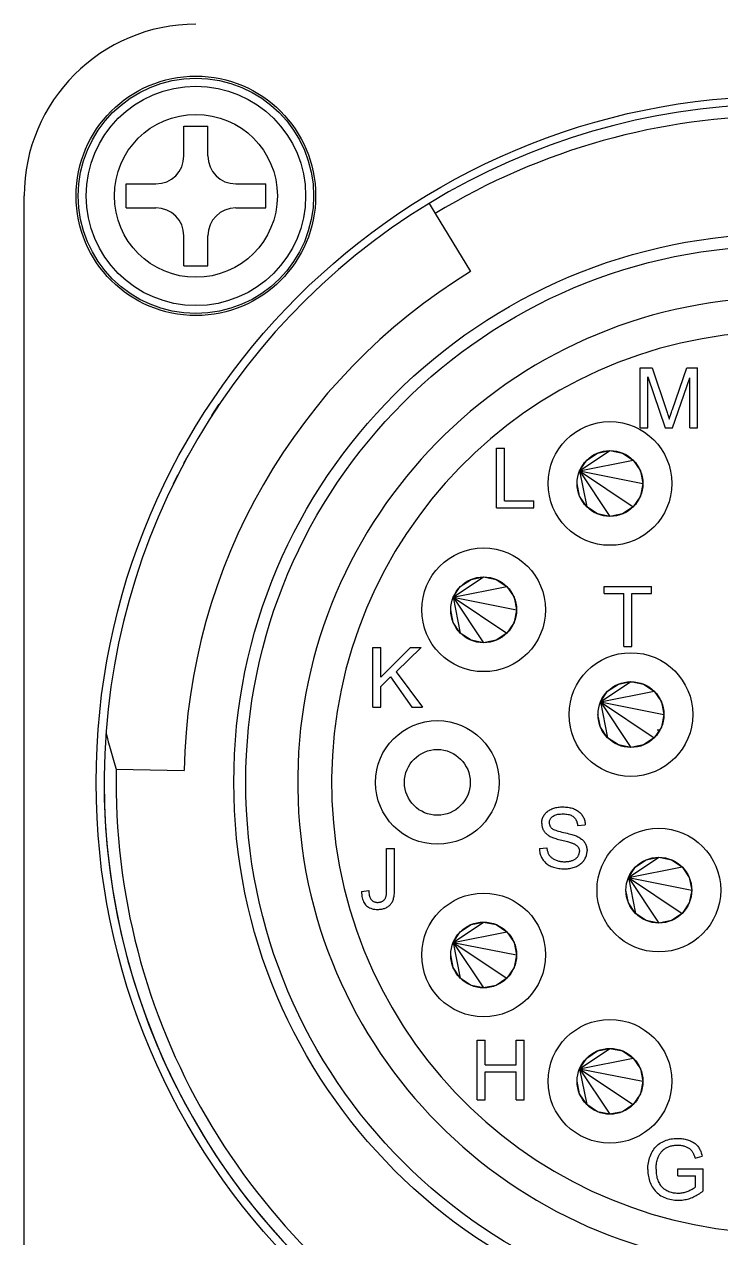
# Model space of a CAD drawing. Extents: x 260 to 819, y -886 to -454.
# Drawn here: x 661.64 to 682.15, y -527.3 to -491.57 of the extents above; entities that cross this region are included whole.
import ezdxf

# ---------------------------------------------------------------- set-up
doc = ezdxf.new("R2010")
doc.units = 0
doc.header["$LTSCALE"] = 150
doc.header["$MEASUREMENT"] = 0
doc.layers.get('0').update_dxf_attribs({"color": 6, "linetype": 'CONTINUOUS'})

msp = doc.modelspace()

# ---------------------------------------------------------------- linework, layer by layer
at = {"color": 7, "linetype": 'Continuous'}
for p, q in [((666.342, -495.447), (666.342, -494.566)), ((666.342, -494.566), (667.047, -494.566)), ((667.047, -495.447), (667.047, -494.566)), ((664.638, -496.974), (664.638, -496.269)), ((664.638, -496.269), (665.519, -496.269)), ((667.869, -496.269), (668.75, -496.269)), ((668.75, -496.974), (668.75, -496.269)), ((661.642, -531.167), (661.642, -496.622)), ((664.638, -496.974), (665.519, -496.974)), ((667.869, -496.974), (668.75, -496.974)), ((673.558, -496.845), (673.742, -497.146)), ((673.742, -497.146), (674.783, -498.851)), ((666.342, -498.678), (666.342, -497.797)), ((667.047, -498.678), (667.047, -497.797)), ((666.342, -498.678), (667.047, -498.678)), ((679.777, -503.454), (679.777, -501.691)), ((679.777, -501.691), (680.128, -501.691)), ((680.128, -501.691), (680.545, -502.939)), ((680.723, -502.918), (681.145, -501.691)), ((681.145, -501.691), (681.459, -501.691)), ((681.459, -503.454), (681.459, -501.691)), ((680.002, -501.953), (680.511, -503.454)), ((680.002, -503.454), (680.002, -501.953)), ((680.722, -503.454), (681.234, -501.979)), ((681.234, -503.454), (681.234, -501.979)), ((667.163, -503.094), (667.383, -502.759)), ((680.545, -502.939), (680.556, -502.973)), ((680.556, -502.973), (680.567, -503.005)), ((680.567, -503.005), (680.577, -503.036)), ((680.577, -503.036), (680.586, -503.065)), ((680.586, -503.065), (680.595, -503.092)), ((680.595, -503.092), (680.603, -503.117)), ((680.603, -503.117), (680.61, -503.14)), ((680.65, -503.134), (680.659, -503.109)), ((680.659, -503.109), (680.668, -503.081)), ((680.668, -503.081), (680.677, -503.052)), ((680.677, -503.052), (680.688, -503.021)), ((680.688, -503.021), (680.699, -502.988)), ((680.699, -502.988), (680.71, -502.954)), ((680.71, -502.954), (680.723, -502.918)), ((679.777, -503.454), (680.002, -503.454)), ((680.511, -503.454), (680.722, -503.454)), ((680.61, -503.14), (680.617, -503.162)), ((680.617, -503.162), (680.623, -503.182)), ((680.623, -503.182), (680.629, -503.2)), ((680.629, -503.2), (680.635, -503.18)), ((680.635, -503.18), (680.642, -503.158)), ((680.642, -503.158), (680.65, -503.134)), ((681.234, -503.454), (681.459, -503.454)), ((675.547, -505.81), (675.547, -504.047)), ((675.547, -504.047), (675.78, -504.047)), ((675.78, -505.602), (675.78, -504.047)), ((666.343, -504.492), (666.466, -504.264)), ((666.032, -505.1), (666.164, -504.836)), ((675.78, -505.602), (676.648, -505.602)), ((676.648, -505.81), (676.648, -505.602)), ((675.547, -505.81), (676.648, -505.81)), ((678.713, -508.334), (678.713, -508.126)), ((678.713, -508.126), (680.11, -508.126)), ((678.713, -508.334), (679.293, -508.334)), ((679.293, -509.888), (679.293, -508.334)), ((679.527, -508.334), (680.11, -508.334)), ((679.527, -509.888), (679.527, -508.334)), ((680.11, -508.334), (680.11, -508.126)), ((679.293, -509.888), (679.527, -509.888)), ((671.906, -511.682), (671.906, -509.92)), ((671.906, -509.92), (672.139, -509.92)), ((672.139, -510.794), (672.139, -509.92)), ((672.139, -510.794), (673.014, -509.92)), ((672.591, -510.634), (673.331, -509.92)), ((673.014, -509.92), (673.331, -509.92)), ((672.139, -511.071), (672.428, -510.79)), ((672.428, -510.79), (673.055, -511.682)), ((672.591, -510.634), (673.363, -511.682)), ((672.139, -511.682), (672.139, -511.071)), ((671.906, -511.682), (672.139, -511.682)), ((673.055, -511.682), (673.363, -511.682)), ((680.277, -512.343), (680.362, -512.343)), ((664.348, -513.508), (666.345, -513.547)), ((676.911, -514.923), (676.922, -514.899)), ((676.922, -514.899), (676.935, -514.876)), ((676.935, -514.876), (676.95, -514.852)), ((676.95, -514.852), (676.965, -514.83)), ((676.965, -514.83), (676.983, -514.808)), ((676.983, -514.808), (677.001, -514.788)), ((677.001, -514.788), (677.021, -514.768)), ((677.021, -514.768), (677.043, -514.75)), ((677.043, -514.75), (677.066, -514.733)), ((677.066, -514.733), (677.09, -514.717)), ((677.09, -514.717), (677.115, -514.702)), ((677.115, -514.702), (677.142, -514.689)), ((677.142, -514.689), (677.171, -514.676)), ((677.161, -514.931), (677.177, -514.915)), ((677.171, -514.676), (677.2, -514.665)), ((677.177, -514.915), (677.195, -514.899)), ((677.195, -514.899), (677.216, -514.884)), ((677.2, -514.665), (677.23, -514.654)), ((677.216, -514.884), (677.239, -514.871)), ((677.23, -514.654), (677.261, -514.645)), ((677.239, -514.871), (677.264, -514.86)), ((677.261, -514.645), (677.292, -514.638)), ((677.264, -514.86), (677.291, -514.85)), ((677.291, -514.85), (677.321, -514.841)), ((677.292, -514.638), (677.324, -514.631)), ((677.321, -514.841), (677.353, -514.834)), ((677.324, -514.631), (677.357, -514.626)), ((677.353, -514.834), (677.387, -514.829)), ((677.357, -514.626), (677.39, -514.621)), ((677.387, -514.829), (677.424, -514.825)), ((677.39, -514.621), (677.424, -514.618)), ((677.424, -514.618), (677.459, -514.617)), ((677.424, -514.825), (677.463, -514.822)), ((677.459, -514.617), (677.494, -514.616)), ((677.463, -514.822), (677.504, -514.822)), ((677.494, -514.616), (677.533, -514.617)), ((677.504, -514.822), (677.543, -514.822)), ((677.533, -514.617), (677.571, -514.619)), ((677.543, -514.822), (677.581, -514.825)), ((677.571, -514.619), (677.608, -514.622)), ((677.581, -514.825), (677.617, -514.829)), ((677.608, -514.622), (677.644, -514.626)), ((677.617, -514.829), (677.65, -514.835)), ((677.644, -514.626), (677.679, -514.632)), ((677.65, -514.835), (677.682, -514.843)), ((677.679, -514.632), (677.713, -514.639)), ((677.682, -514.843), (677.712, -514.852)), ((677.712, -514.852), (677.74, -514.863)), ((677.713, -514.639), (677.746, -514.647)), ((677.74, -514.863), (677.765, -514.876)), ((677.746, -514.647), (677.778, -514.656)), ((677.765, -514.876), (677.789, -514.891)), ((677.778, -514.656), (677.809, -514.667)), ((677.789, -514.891), (677.811, -514.907)), ((677.809, -514.667), (677.84, -514.679)), ((677.811, -514.907), (677.831, -514.925)), ((677.84, -514.679), (677.869, -514.692)), ((677.869, -514.692), (677.897, -514.707)), ((677.897, -514.707), (677.923, -514.722)), ((677.923, -514.722), (677.949, -514.739)), ((677.949, -514.739), (677.972, -514.757)), ((677.972, -514.757), (677.995, -514.776)), ((677.995, -514.776), (678.016, -514.797)), ((678.016, -514.797), (678.035, -514.818)), ((678.035, -514.818), (678.053, -514.841)), ((678.053, -514.841), (678.07, -514.865)), ((678.07, -514.865), (678.085, -514.89)), ((678.085, -514.89), (678.099, -514.915)), ((676.874, -515.102), (676.875, -515.075)), ((676.874, -515.102), (676.874, -515.126)), ((676.874, -515.126), (676.876, -515.149)), ((676.875, -515.075), (676.877, -515.049)), ((676.876, -515.149), (676.879, -515.172)), ((676.877, -515.049), (676.881, -515.023)), ((676.879, -515.172), (676.884, -515.195)), ((676.881, -515.023), (676.886, -514.998)), ((676.884, -515.195), (676.889, -515.217)), ((676.886, -514.998), (676.893, -514.973)), ((676.889, -515.217), (676.896, -515.239)), ((676.893, -514.973), (676.901, -514.948)), ((676.896, -515.239), (676.904, -515.26)), ((676.901, -514.948), (676.911, -514.923)), ((676.904, -515.26), (676.913, -515.281)), ((677.099, -515.086), (677.1, -515.065)), ((677.099, -515.086), (677.099, -515.105)), ((677.099, -515.105), (677.101, -515.123)), ((677.1, -515.065), (677.103, -515.044)), ((677.101, -515.123), (677.105, -515.14)), ((677.103, -515.044), (677.107, -515.023)), ((677.105, -515.14), (677.11, -515.157)), ((677.107, -515.023), (677.114, -515.004)), ((677.11, -515.157), (677.116, -515.173)), ((677.114, -515.004), (677.123, -514.985)), ((677.116, -515.173), (677.123, -515.188)), ((677.123, -514.985), (677.133, -514.966)), ((677.123, -515.188), (677.132, -515.203)), ((677.132, -515.203), (677.143, -515.217)), ((677.133, -514.966), (677.146, -514.949)), ((677.143, -515.217), (677.154, -515.23)), ((677.146, -514.949), (677.161, -514.931)), ((677.154, -515.23), (677.167, -515.242)), ((677.167, -515.242), (677.183, -515.255)), ((677.183, -515.255), (677.203, -515.267)), ((677.203, -515.267), (677.227, -515.279)), ((677.831, -514.925), (677.849, -514.944)), ((677.849, -514.944), (677.866, -514.966)), ((677.866, -514.966), (677.88, -514.988)), ((677.88, -514.988), (677.893, -515.013)), ((677.893, -515.013), (677.905, -515.039)), ((677.905, -515.039), (677.914, -515.067)), ((677.914, -515.067), (677.922, -515.096)), ((677.922, -515.096), (677.929, -515.127)), ((677.929, -515.127), (677.933, -515.159)), ((677.933, -515.159), (678.157, -515.143)), ((678.099, -514.915), (678.112, -514.941)), ((678.112, -514.941), (678.123, -514.968)), ((678.123, -514.968), (678.132, -514.996)), ((678.132, -514.996), (678.14, -515.024)), ((678.14, -515.024), (678.146, -515.052)), ((678.146, -515.052), (678.151, -515.082)), ((678.151, -515.082), (678.155, -515.112)), ((678.155, -515.112), (678.157, -515.143)), ((676.913, -515.281), (676.924, -515.301)), ((676.924, -515.301), (676.936, -515.321)), ((676.936, -515.321), (676.949, -515.34)), ((676.949, -515.34), (676.963, -515.359)), ((676.963, -515.359), (676.979, -515.377)), ((676.979, -515.377), (676.996, -515.394)), ((676.996, -515.394), (677.014, -515.411)), ((677.014, -515.411), (677.033, -515.427)), ((677.033, -515.427), (677.054, -515.443)), ((677.054, -515.443), (677.076, -515.458)), ((677.076, -515.458), (677.099, -515.472)), ((677.099, -515.472), (677.124, -515.485)), ((677.124, -515.485), (677.145, -515.496)), ((677.145, -515.496), (677.169, -515.506)), ((677.169, -515.506), (677.195, -515.517)), ((677.195, -515.517), (677.225, -515.528)), ((677.225, -515.528), (677.258, -515.539)), ((677.227, -515.279), (677.256, -515.292)), ((677.256, -515.292), (677.289, -515.304)), ((677.258, -515.539), (677.293, -515.55)), ((677.289, -515.304), (677.326, -515.317)), ((677.293, -515.55), (677.332, -515.561)), ((677.326, -515.317), (677.368, -515.33)), ((677.332, -515.561), (677.373, -515.572)), ((677.368, -515.33), (677.414, -515.342)), ((677.373, -515.572), (677.417, -515.584)), ((677.414, -515.342), (677.464, -515.355)), ((677.417, -515.584), (677.464, -515.595)), ((677.464, -515.355), (677.519, -515.368)), ((677.464, -515.595), (677.511, -515.607)), ((677.511, -515.607), (677.554, -515.617)), ((677.519, -515.368), (677.574, -515.381)), ((677.554, -515.617), (677.594, -515.627)), ((677.574, -515.381), (677.625, -515.393)), ((677.594, -515.627), (677.631, -515.637)), ((677.625, -515.393), (677.673, -515.405)), ((677.673, -515.405), (677.718, -515.417)), ((677.718, -515.417), (677.759, -515.428)), ((677.759, -515.428), (677.796, -515.439)), ((677.796, -515.439), (677.829, -515.45)), ((677.829, -515.45), (677.86, -515.461)), ((677.86, -515.461), (677.886, -515.471)), ((677.886, -515.471), (677.909, -515.48)), ((677.909, -515.48), (677.939, -515.495)), ((677.939, -515.495), (677.967, -515.51)), ((677.967, -515.51), (677.994, -515.526)), ((677.994, -515.526), (678.019, -515.543)), ((678.019, -515.543), (678.043, -515.561)), ((678.043, -515.561), (678.065, -515.579)), ((678.065, -515.579), (678.085, -515.598)), ((678.085, -515.598), (678.104, -515.618)), ((678.104, -515.618), (678.121, -515.639)), ((672.309, -517.057), (672.309, -515.842)), ((672.309, -515.842), (672.543, -515.842)), ((672.543, -517.043), (672.543, -515.842)), ((676.807, -515.842), (677.027, -515.823)), ((676.807, -515.842), (676.808, -515.877)), ((676.808, -515.877), (676.812, -515.912)), ((676.812, -515.912), (676.817, -515.945)), ((676.817, -515.945), (676.824, -515.978)), ((676.824, -515.978), (676.833, -516.01)), ((677.027, -515.823), (677.03, -515.849)), ((677.03, -515.849), (677.034, -515.874)), ((677.034, -515.874), (677.04, -515.898)), ((677.04, -515.898), (677.046, -515.921)), ((677.046, -515.921), (677.053, -515.943)), ((677.053, -515.943), (677.06, -515.965)), ((677.06, -515.965), (677.069, -515.985)), ((677.069, -515.985), (677.078, -516.004)), ((677.631, -515.637), (677.664, -515.646)), ((677.664, -515.646), (677.694, -515.654)), ((677.694, -515.654), (677.72, -515.662)), ((677.72, -515.662), (677.743, -515.669)), ((677.743, -515.669), (677.762, -515.675)), ((677.762, -515.675), (677.778, -515.681)), ((677.778, -515.681), (677.799, -515.69)), ((677.799, -515.69), (677.82, -515.699)), ((677.82, -515.699), (677.839, -515.708)), ((677.839, -515.708), (677.856, -515.718)), ((677.856, -515.718), (677.873, -515.728)), ((677.873, -515.728), (677.888, -515.739)), ((677.888, -515.739), (677.902, -515.75)), ((677.902, -515.75), (677.915, -515.761)), ((677.915, -515.761), (677.926, -515.773)), ((677.926, -515.773), (677.937, -515.785)), ((677.937, -515.785), (677.946, -515.798)), ((677.946, -515.798), (677.954, -515.811)), ((677.954, -515.811), (677.961, -515.824)), ((677.961, -515.824), (677.967, -515.838)), ((677.967, -515.838), (677.973, -515.852)), ((677.973, -515.852), (677.977, -515.867)), ((677.977, -515.867), (677.98, -515.882)), ((677.977, -515.993), (677.98, -515.978)), ((677.98, -515.882), (677.983, -515.898)), ((677.98, -515.978), (677.983, -515.962)), ((677.983, -515.898), (677.984, -515.914)), ((677.983, -515.962), (677.984, -515.946)), ((677.984, -515.914), (677.985, -515.93)), ((677.984, -515.946), (677.985, -515.93)), ((678.121, -515.639), (678.136, -515.66)), ((678.136, -515.66), (678.15, -515.682)), ((678.15, -515.682), (678.163, -515.705)), ((678.163, -515.705), (678.174, -515.728)), ((678.174, -515.728), (678.183, -515.753)), ((678.183, -515.753), (678.191, -515.777)), ((678.191, -515.777), (678.198, -515.803)), ((678.198, -515.803), (678.203, -515.829)), ((678.202, -515.994), (678.206, -515.966)), ((678.203, -515.829), (678.207, -515.855)), ((678.206, -515.966), (678.209, -515.939)), ((678.207, -515.855), (678.209, -515.883)), ((678.209, -515.883), (678.21, -515.911)), ((678.209, -515.939), (678.21, -515.911)), ((676.833, -516.01), (676.844, -516.041)), ((676.844, -516.041), (676.856, -516.072)), ((676.856, -516.072), (676.87, -516.102)), ((676.87, -516.102), (676.886, -516.131)), ((676.886, -516.131), (676.903, -516.159)), ((676.903, -516.159), (676.922, -516.186)), ((676.922, -516.186), (676.943, -516.212)), ((676.943, -516.212), (676.965, -516.237)), ((676.965, -516.237), (676.988, -516.26)), ((676.988, -516.26), (677.013, -516.282)), ((677.013, -516.282), (677.039, -516.302)), ((677.039, -516.302), (677.066, -516.321)), ((677.066, -516.321), (677.095, -516.338)), ((677.078, -516.004), (677.088, -516.023)), ((677.088, -516.023), (677.099, -516.04)), ((677.095, -516.338), (677.125, -516.354)), ((677.099, -516.04), (677.111, -516.057)), ((677.111, -516.057), (677.125, -516.073)), ((677.125, -516.073), (677.139, -516.088)), ((677.139, -516.088), (677.155, -516.103)), ((677.155, -516.103), (677.172, -516.117)), ((677.172, -516.117), (677.191, -516.13)), ((677.191, -516.13), (677.21, -516.143)), ((677.21, -516.143), (677.231, -516.155)), ((677.231, -516.155), (677.253, -516.166)), ((677.253, -516.166), (677.277, -516.177)), ((677.277, -516.177), (677.301, -516.187)), ((677.301, -516.187), (677.326, -516.196)), ((677.326, -516.196), (677.351, -516.204)), ((677.351, -516.204), (677.378, -516.211)), ((677.378, -516.211), (677.404, -516.216)), ((677.404, -516.216), (677.432, -516.221)), ((677.432, -516.221), (677.46, -516.225)), ((677.46, -516.225), (677.488, -516.227)), ((677.488, -516.227), (677.517, -516.229)), ((677.517, -516.229), (677.547, -516.229)), ((677.547, -516.229), (677.573, -516.229)), ((677.573, -516.229), (677.599, -516.228)), ((677.599, -516.228), (677.624, -516.226)), ((677.624, -516.226), (677.649, -516.223)), ((677.649, -516.223), (677.673, -516.22)), ((677.673, -516.22), (677.696, -516.215)), ((677.696, -516.215), (677.719, -516.21)), ((677.719, -516.21), (677.741, -516.204)), ((677.741, -516.204), (677.762, -516.197)), ((677.762, -516.197), (677.783, -516.19)), ((677.783, -516.19), (677.803, -516.182)), ((677.803, -516.182), (677.822, -516.173)), ((677.822, -516.173), (677.839, -516.163)), ((677.839, -516.163), (677.856, -516.153)), ((677.856, -516.153), (677.872, -516.143)), ((677.872, -516.143), (677.887, -516.132)), ((677.887, -516.132), (677.9, -516.12)), ((677.9, -516.12), (677.913, -516.107)), ((677.913, -516.107), (677.924, -516.094)), ((677.924, -516.094), (677.935, -516.081)), ((677.927, -516.355), (677.955, -516.34)), ((677.935, -516.081), (677.944, -516.067)), ((677.944, -516.067), (677.953, -516.053)), ((677.953, -516.053), (677.96, -516.038)), ((677.955, -516.34), (677.982, -516.323)), ((677.96, -516.038), (677.967, -516.024)), ((677.967, -516.024), (677.972, -516.009)), ((677.972, -516.009), (677.977, -515.993)), ((677.982, -516.323), (678.007, -516.305)), ((678.007, -516.305), (678.031, -516.287)), ((678.031, -516.287), (678.053, -516.267)), ((678.053, -516.267), (678.074, -516.246)), ((678.074, -516.246), (678.094, -516.223)), ((678.094, -516.223), (678.112, -516.2)), ((678.112, -516.2), (678.129, -516.176)), ((678.129, -516.176), (678.144, -516.151)), ((678.144, -516.151), (678.158, -516.125)), ((678.158, -516.125), (678.17, -516.1)), ((678.17, -516.1), (678.181, -516.074)), ((678.181, -516.074), (678.189, -516.047)), ((678.189, -516.047), (678.197, -516.021)), ((678.197, -516.021), (678.202, -515.994)), ((677.125, -516.354), (677.157, -516.369)), ((677.157, -516.369), (677.19, -516.382)), ((677.19, -516.382), (677.225, -516.394)), ((677.225, -516.394), (677.261, -516.404)), ((677.261, -516.404), (677.299, -516.414)), ((677.299, -516.414), (677.338, -516.421)), ((677.338, -516.421), (677.379, -516.427)), ((677.379, -516.427), (677.421, -516.432)), ((677.421, -516.432), (677.465, -516.436)), ((677.465, -516.436), (677.511, -516.438)), ((677.511, -516.438), (677.558, -516.439)), ((677.558, -516.439), (677.595, -516.438)), ((677.595, -516.438), (677.632, -516.436)), ((677.632, -516.436), (677.668, -516.432)), ((677.668, -516.432), (677.703, -516.428)), ((677.703, -516.428), (677.737, -516.421)), ((677.737, -516.421), (677.771, -516.414)), ((677.771, -516.414), (677.804, -516.405)), ((677.804, -516.405), (677.836, -516.394)), ((677.836, -516.394), (677.867, -516.383)), ((677.867, -516.383), (677.898, -516.369)), ((677.898, -516.369), (677.927, -516.355)), ((672.309, -517.086), (672.309, -517.057)), ((672.542, -517.087), (672.543, -517.043)), ((671.573, -517.105), (671.784, -517.076)), ((671.573, -517.105), (671.574, -517.156)), ((671.574, -517.156), (671.577, -517.205)), ((671.577, -517.205), (671.582, -517.251)), ((671.582, -517.251), (671.59, -517.294)), ((671.59, -517.294), (671.601, -517.335)), ((671.601, -517.335), (671.614, -517.374)), ((671.614, -517.374), (671.63, -517.41)), ((671.63, -517.41), (671.648, -517.443)), ((671.784, -517.076), (671.786, -517.115)), ((671.786, -517.115), (671.79, -517.151)), ((671.79, -517.151), (671.794, -517.185)), ((671.794, -517.185), (671.8, -517.217)), ((671.8, -517.217), (671.807, -517.246)), ((671.807, -517.246), (671.815, -517.272)), ((671.815, -517.272), (671.825, -517.296)), ((671.825, -517.296), (671.835, -517.317)), ((671.835, -517.317), (671.847, -517.336)), ((671.847, -517.336), (671.86, -517.352)), ((671.86, -517.352), (671.874, -517.366)), ((671.874, -517.366), (671.889, -517.379)), ((671.889, -517.379), (671.905, -517.39)), ((671.905, -517.39), (671.922, -517.4)), ((671.922, -517.4), (671.94, -517.408)), ((671.94, -517.408), (671.959, -517.415)), ((671.959, -517.415), (671.979, -517.42)), ((672.128, -517.417), (672.143, -517.412)), ((672.143, -517.412), (672.157, -517.407)), ((672.157, -517.407), (672.171, -517.401)), ((672.171, -517.401), (672.184, -517.394)), ((672.184, -517.394), (672.197, -517.387)), ((672.197, -517.387), (672.21, -517.378)), ((672.21, -517.378), (672.221, -517.369)), ((672.221, -517.369), (672.232, -517.36)), ((672.232, -517.36), (672.242, -517.35)), ((672.242, -517.35), (672.251, -517.339)), ((672.251, -517.339), (672.26, -517.328)), ((672.26, -517.328), (672.267, -517.316)), ((672.267, -517.316), (672.274, -517.304)), ((672.274, -517.304), (672.28, -517.291)), ((672.28, -517.291), (672.285, -517.277)), ((672.285, -517.277), (672.29, -517.262)), ((672.29, -517.262), (672.294, -517.246)), ((672.294, -517.246), (672.297, -517.228)), ((672.297, -517.228), (672.301, -517.209)), ((672.301, -517.209), (672.303, -517.187)), ((672.303, -517.187), (672.305, -517.165)), ((672.305, -517.165), (672.307, -517.14)), ((672.307, -517.14), (672.308, -517.114)), ((672.308, -517.114), (672.309, -517.086)), ((672.465, -517.432), (672.478, -517.41)), ((672.478, -517.41), (672.489, -517.386)), ((672.489, -517.386), (672.499, -517.361)), ((672.499, -517.361), (672.508, -517.333)), ((672.508, -517.333), (672.516, -517.304)), ((672.516, -517.304), (672.523, -517.273)), ((672.523, -517.273), (672.529, -517.24)), ((672.529, -517.24), (672.534, -517.204)), ((672.534, -517.204), (672.538, -517.167)), ((672.538, -517.167), (672.54, -517.128)), ((672.54, -517.128), (672.542, -517.087)), ((671.648, -517.443), (671.669, -517.473)), ((671.669, -517.473), (671.692, -517.501)), ((671.692, -517.501), (671.718, -517.527)), ((671.718, -517.527), (671.746, -517.549)), ((671.746, -517.549), (671.776, -517.569)), ((671.776, -517.569), (671.808, -517.587)), ((671.808, -517.587), (671.842, -517.601)), ((671.842, -517.601), (671.879, -517.613)), ((671.879, -517.613), (671.918, -517.623)), ((671.918, -517.623), (671.959, -517.629)), ((671.959, -517.629), (672.002, -517.633)), ((671.979, -517.42), (672, -517.424)), ((672, -517.424), (672.023, -517.426)), ((672.002, -517.633), (672.047, -517.635)), ((672.023, -517.426), (672.046, -517.427)), ((672.046, -517.427), (672.063, -517.426)), ((672.047, -517.635), (672.078, -517.634)), ((672.063, -517.426), (672.08, -517.425)), ((672.078, -517.634), (672.108, -517.632)), ((672.08, -517.425), (672.096, -517.423)), ((672.096, -517.423), (672.112, -517.42)), ((672.108, -517.632), (672.137, -517.629)), ((672.112, -517.42), (672.128, -517.417)), ((672.137, -517.629), (672.166, -517.625)), ((672.166, -517.625), (672.193, -517.619)), ((672.193, -517.619), (672.22, -517.612)), ((672.22, -517.612), (672.246, -517.604)), ((672.246, -517.604), (672.271, -517.594)), ((672.271, -517.594), (672.296, -517.583)), ((672.296, -517.583), (672.319, -517.571)), ((672.319, -517.571), (672.342, -517.558)), ((672.342, -517.558), (672.363, -517.543)), ((672.363, -517.543), (672.383, -517.528)), ((672.383, -517.528), (672.402, -517.511)), ((672.402, -517.511), (672.42, -517.493)), ((672.42, -517.493), (672.436, -517.474)), ((672.436, -517.474), (672.451, -517.454)), ((672.451, -517.454), (672.465, -517.432)), ((674.972, -523.246), (674.972, -521.483)), ((674.972, -521.483), (675.206, -521.483)), ((675.206, -522.207), (675.206, -521.483)), ((676.122, -522.207), (676.122, -521.483)), ((676.122, -521.483), (676.355, -521.483)), ((676.355, -523.246), (676.355, -521.483)), ((675.206, -522.207), (676.122, -522.207)), ((675.206, -522.415), (676.122, -522.415)), ((675.206, -523.246), (675.206, -522.415)), ((676.122, -523.246), (676.122, -522.415)), ((674.972, -523.246), (675.206, -523.246)), ((676.122, -523.246), (676.355, -523.246)), ((680.27, -524.589), (680.304, -524.559)), ((680.304, -524.559), (680.34, -524.532)), ((680.34, -524.532), (680.377, -524.507)), ((680.377, -524.507), (680.417, -524.484)), ((680.417, -524.484), (680.458, -524.464)), ((680.458, -524.464), (680.5, -524.445)), ((680.5, -524.445), (680.543, -524.429)), ((680.543, -524.429), (680.588, -524.415)), ((680.588, -524.415), (680.634, -524.403)), ((680.634, -524.403), (680.681, -524.393)), ((680.681, -524.393), (680.729, -524.386)), ((680.729, -524.386), (680.779, -524.38)), ((680.779, -524.38), (680.83, -524.377)), ((680.83, -524.377), (680.882, -524.376)), ((680.882, -524.376), (680.92, -524.377)), ((680.92, -524.377), (680.957, -524.378)), ((680.957, -524.378), (680.993, -524.381)), ((680.993, -524.381), (681.029, -524.386)), ((681.029, -524.386), (681.064, -524.391)), ((681.064, -524.391), (681.098, -524.398)), ((681.098, -524.398), (681.132, -524.406)), ((681.132, -524.406), (681.164, -524.416)), ((681.164, -524.416), (681.196, -524.426)), ((681.196, -524.426), (681.228, -524.438)), ((681.228, -524.438), (681.258, -524.451)), ((681.258, -524.451), (681.287, -524.465)), ((681.287, -524.465), (681.314, -524.479)), ((681.314, -524.479), (681.34, -524.495)), ((681.34, -524.495), (681.365, -524.512)), ((681.365, -524.512), (681.389, -524.53)), ((681.389, -524.53), (681.411, -524.548)), ((681.411, -524.548), (681.432, -524.568)), ((680.052, -524.952), (680.068, -524.906)), ((680.068, -524.906), (680.087, -524.86)), ((680.087, -524.86), (680.107, -524.815)), ((680.107, -524.815), (680.129, -524.772)), ((680.129, -524.772), (680.154, -524.731)), ((680.154, -524.731), (680.18, -524.692)), ((680.18, -524.692), (680.208, -524.655)), ((680.208, -524.655), (680.238, -524.621)), ((680.238, -524.621), (680.27, -524.589)), ((680.307, -524.927), (680.315, -524.908)), ((680.315, -524.908), (680.324, -524.889)), ((680.324, -524.889), (680.334, -524.871)), ((680.334, -524.871), (680.344, -524.853)), ((680.344, -524.853), (680.355, -524.835)), ((680.355, -524.835), (680.366, -524.818)), ((680.366, -524.818), (680.378, -524.801)), ((680.378, -524.801), (680.391, -524.785)), ((680.391, -524.785), (680.404, -524.768)), ((680.404, -524.768), (680.418, -524.752)), ((680.418, -524.752), (680.433, -524.737)), ((680.433, -524.737), (680.449, -524.722)), ((680.449, -524.722), (680.465, -524.707)), ((680.465, -524.707), (680.483, -524.694)), ((680.483, -524.694), (680.501, -524.681)), ((680.501, -524.681), (680.52, -524.668)), ((680.52, -524.668), (680.541, -524.656)), ((680.541, -524.656), (680.562, -524.645)), ((680.562, -524.645), (680.584, -524.634)), ((680.584, -524.634), (680.607, -524.624)), ((680.607, -524.624), (680.63, -524.615)), ((680.63, -524.615), (680.655, -524.607)), ((680.655, -524.607), (680.68, -524.599)), ((680.68, -524.599), (680.707, -524.593)), ((680.707, -524.593), (680.734, -524.588)), ((680.734, -524.588), (680.762, -524.583)), ((680.762, -524.583), (680.791, -524.58)), ((680.791, -524.58), (680.821, -524.577)), ((680.821, -524.577), (680.852, -524.576)), ((680.852, -524.576), (680.883, -524.576)), ((680.883, -524.576), (680.91, -524.576)), ((680.91, -524.576), (680.935, -524.577)), ((680.935, -524.577), (680.961, -524.58)), ((680.961, -524.58), (680.986, -524.583)), ((680.986, -524.583), (681.011, -524.587)), ((681.011, -524.587), (681.035, -524.592)), ((681.035, -524.592), (681.058, -524.598)), ((681.058, -524.598), (681.081, -524.605)), ((681.081, -524.605), (681.104, -524.613)), ((681.104, -524.613), (681.126, -524.622)), ((681.126, -524.622), (681.147, -524.631)), ((681.147, -524.631), (681.168, -524.642)), ((681.168, -524.642), (681.187, -524.652)), ((681.187, -524.652), (681.205, -524.664)), ((681.205, -524.664), (681.223, -524.676)), ((681.223, -524.676), (681.239, -524.688)), ((681.239, -524.688), (681.254, -524.702)), ((681.254, -524.702), (681.269, -524.715)), ((681.269, -524.715), (681.282, -524.73)), ((681.282, -524.73), (681.294, -524.745)), ((681.294, -524.745), (681.306, -524.761)), ((681.306, -524.761), (681.317, -524.778)), ((681.317, -524.778), (681.328, -524.796)), ((681.328, -524.796), (681.338, -524.816)), ((681.338, -524.816), (681.348, -524.836)), ((681.348, -524.836), (681.358, -524.858)), ((681.358, -524.858), (681.367, -524.881)), ((681.367, -524.881), (681.376, -524.905)), ((681.376, -524.905), (681.385, -524.93)), ((681.393, -524.957), (681.603, -524.899)), ((681.432, -524.568), (681.452, -524.589)), ((681.452, -524.589), (681.47, -524.61)), ((681.47, -524.61), (681.487, -524.633)), ((681.487, -524.633), (681.503, -524.657)), ((681.503, -524.657), (681.519, -524.683)), ((681.519, -524.683), (681.533, -524.71)), ((681.533, -524.71), (681.547, -524.738)), ((681.547, -524.738), (681.56, -524.767)), ((681.56, -524.767), (681.572, -524.798)), ((681.572, -524.798), (681.583, -524.83)), ((681.583, -524.83), (681.594, -524.864)), ((681.594, -524.864), (681.603, -524.899)), ((679.999, -525.296), (680, -525.245)), ((680, -525.245), (680.004, -525.194)), ((680.004, -525.194), (680.009, -525.144)), ((680.009, -525.144), (680.017, -525.095)), ((680.017, -525.095), (680.026, -525.047)), ((680.026, -525.047), (680.038, -524.999)), ((680.038, -524.999), (680.052, -524.952)), ((680.24, -525.281), (680.241, -525.243)), ((680.241, -525.243), (680.243, -525.206)), ((680.243, -525.206), (680.246, -525.169)), ((680.246, -525.169), (680.251, -525.133)), ((680.251, -525.133), (680.257, -525.097)), ((680.257, -525.097), (680.264, -525.062)), ((680.264, -525.062), (680.273, -525.027)), ((680.273, -525.027), (680.283, -524.993)), ((680.283, -524.993), (680.294, -524.96)), ((680.294, -524.96), (680.307, -524.927)), ((680.883, -525.27), (681.63, -525.269)), ((680.883, -525.477), (680.883, -525.27)), ((681.385, -524.93), (681.393, -524.957)), ((681.63, -525.923), (681.63, -525.269)), ((679.999, -525.296), (680, -525.347)), ((680, -525.347), (680.004, -525.398)), ((680.004, -525.398), (680.009, -525.447)), ((680.009, -525.447), (680.017, -525.496)), ((680.017, -525.496), (680.026, -525.543)), ((680.026, -525.543), (680.038, -525.59)), ((680.038, -525.59), (680.052, -525.635)), ((680.24, -525.281), (680.241, -525.328)), ((680.241, -525.328), (680.243, -525.372)), ((680.243, -525.372), (680.247, -525.416)), ((680.247, -525.416), (680.253, -525.457)), ((680.253, -525.457), (680.26, -525.498)), ((680.26, -525.498), (680.269, -525.536)), ((680.269, -525.536), (680.28, -525.573)), ((680.28, -525.573), (680.292, -525.609)), ((680.292, -525.609), (680.306, -525.643)), ((680.883, -525.477), (681.401, -525.477)), ((681.401, -525.805), (681.401, -525.477)), ((680.052, -525.635), (680.069, -525.68)), ((680.069, -525.68), (680.087, -525.723)), ((680.087, -525.723), (680.108, -525.766)), ((680.108, -525.766), (680.13, -525.807)), ((680.13, -525.807), (680.155, -525.846)), ((680.155, -525.846), (680.182, -525.883)), ((680.182, -525.883), (680.211, -525.918)), ((680.211, -525.918), (680.242, -525.951)), ((680.242, -525.951), (680.275, -525.982)), ((680.275, -525.982), (680.31, -526.012)), ((680.306, -525.643), (680.321, -525.676)), ((680.321, -525.676), (680.338, -525.706)), ((680.338, -525.706), (680.356, -525.736)), ((680.356, -525.736), (680.376, -525.763)), ((680.376, -525.763), (680.398, -525.789)), ((680.398, -525.789), (680.421, -525.814)), ((680.421, -525.814), (680.445, -525.837)), ((680.445, -525.837), (680.471, -525.858)), ((680.471, -525.858), (680.498, -525.877)), ((680.498, -525.877), (680.527, -525.895)), ((680.527, -525.895), (680.557, -525.911)), ((680.557, -525.911), (680.588, -525.926)), ((680.588, -525.926), (680.62, -525.939)), ((680.62, -525.939), (680.652, -525.95)), ((680.652, -525.95), (680.684, -525.96)), ((680.684, -525.96), (680.717, -525.969)), ((680.717, -525.969), (680.75, -525.976)), ((680.75, -525.976), (680.784, -525.981)), ((680.784, -525.981), (680.818, -525.985)), ((680.818, -525.985), (680.852, -525.987)), ((680.852, -525.987), (680.887, -525.988)), ((680.887, -525.988), (680.917, -525.988)), ((680.917, -525.988), (680.947, -525.986)), ((680.947, -525.986), (680.977, -525.983)), ((680.977, -525.983), (681.007, -525.979)), ((681.007, -525.979), (681.036, -525.974)), ((681.036, -525.974), (681.066, -525.967)), ((681.066, -525.967), (681.095, -525.96)), ((681.095, -525.96), (681.124, -525.951)), ((681.124, -525.951), (681.154, -525.941)), ((681.154, -525.941), (681.182, -525.93)), ((681.182, -525.93), (681.211, -525.918)), ((681.211, -525.918), (681.237, -525.906)), ((681.237, -525.906), (681.263, -525.894)), ((681.263, -525.894), (681.287, -525.882)), ((681.287, -525.882), (681.309, -525.87)), ((681.309, -525.87), (681.33, -525.857)), ((681.33, -525.857), (681.35, -525.844)), ((681.35, -525.844), (681.369, -525.832)), ((681.369, -525.832), (681.386, -525.819)), ((681.386, -525.819), (681.401, -525.805)), ((681.526, -525.999), (681.56, -525.975)), ((681.56, -525.975), (681.595, -525.95)), ((681.595, -525.95), (681.63, -525.923)), ((680.31, -526.012), (680.347, -526.039)), ((680.347, -526.039), (680.387, -526.064)), ((680.387, -526.064), (680.428, -526.087)), ((680.428, -526.087), (680.471, -526.108)), ((680.471, -526.108), (680.515, -526.127)), ((680.515, -526.127), (680.56, -526.144)), ((680.56, -526.144), (680.605, -526.159)), ((680.605, -526.159), (680.652, -526.171)), ((680.652, -526.171), (680.7, -526.181)), ((680.7, -526.181), (680.748, -526.189)), ((680.748, -526.189), (680.798, -526.194)), ((680.798, -526.194), (680.848, -526.197)), ((680.848, -526.197), (680.9, -526.199)), ((680.9, -526.199), (680.938, -526.198)), ((680.938, -526.198), (680.976, -526.196)), ((680.976, -526.196), (681.014, -526.192)), ((681.014, -526.192), (681.052, -526.187)), ((681.052, -526.187), (681.09, -526.181)), ((681.09, -526.181), (681.127, -526.174)), ((681.127, -526.174), (681.165, -526.165)), ((681.165, -526.165), (681.202, -526.154)), ((681.202, -526.154), (681.238, -526.143)), ((681.238, -526.143), (681.275, -526.129)), ((681.275, -526.129), (681.311, -526.115)), ((681.311, -526.115), (681.348, -526.099)), ((681.348, -526.099), (681.384, -526.082)), ((681.384, -526.082), (681.419, -526.063)), ((681.419, -526.063), (681.455, -526.043)), ((681.455, -526.043), (681.49, -526.022)), ((681.49, -526.022), (681.526, -525.999))]:
    msp.add_line(p, q, dxfattribs=at)
for points in [[(677.989, -504.721), (678.199, -504.407), (678.514, -504.197), (678.885, -504.123)], [(677.989, -504.721), (678.885, -504.123), (679.256, -504.197), (679.57, -504.407)], [(677.989, -504.721), (679.57, -504.407), (679.78, -504.721), (679.854, -505.092)], [(677.989, -504.721), (678.199, -505.778), (677.989, -505.463), (677.915, -505.092)], [(677.989, -504.721), (679.854, -505.092), (679.78, -505.463), (679.57, -505.778)], [(677.989, -504.721), (679.57, -505.778), (679.256, -505.988), (678.885, -506.062)], [(677.989, -504.721), (678.885, -506.062), (678.514, -505.988), (678.199, -505.778)], [(674.269, -508.441), (674.479, -508.127), (674.794, -507.917), (675.165, -507.843)], [(674.269, -508.441), (675.165, -507.843), (675.536, -507.917), (675.85, -508.127)], [(674.269, -508.441), (674.479, -509.498), (674.269, -509.183), (674.195, -508.812)], [(674.269, -508.441), (675.85, -508.127), (676.06, -508.441), (676.134, -508.812)], [(674.269, -508.441), (676.134, -508.812), (676.06, -509.183), (675.85, -509.498)], [(674.269, -508.441), (675.85, -509.498), (675.536, -509.708), (675.165, -509.782)], [(674.269, -508.441), (675.165, -509.782), (674.794, -509.708), (674.479, -509.498)], [(678.606, -511.526), (678.816, -511.211), (679.131, -511.001), (679.502, -510.927)], [(678.606, -511.526), (679.502, -510.927), (679.873, -511.001), (680.187, -511.211)], [(678.606, -511.526), (680.187, -511.211), (680.397, -511.526), (680.471, -511.897)], [(678.606, -511.526), (678.816, -512.582), (678.606, -512.268), (678.532, -511.897)], [(678.606, -511.526), (680.471, -511.897), (680.397, -512.268), (680.187, -512.582)], [(678.606, -511.526), (680.187, -512.582), (679.873, -512.792), (679.502, -512.866)], [(678.606, -511.526), (679.502, -512.866), (679.131, -512.792), (678.816, -512.582)], [(679.429, -516.696), (679.639, -516.381), (679.953, -516.171), (680.324, -516.097)], [(679.429, -516.696), (680.324, -516.097), (680.695, -516.171), (681.01, -516.381)], [(679.429, -516.696), (679.639, -517.752), (679.429, -517.438), (679.355, -517.067)], [(679.429, -516.696), (681.01, -516.381), (681.22, -516.696), (681.293, -517.067)], [(679.429, -516.696), (681.293, -517.067), (681.22, -517.438), (681.01, -517.752)], [(679.429, -516.696), (681.01, -517.752), (680.695, -517.962), (680.324, -518.036)], [(679.429, -516.696), (680.324, -518.036), (679.953, -517.962), (679.639, -517.752)], [(674.269, -518.605), (674.479, -518.291), (674.794, -518.081), (675.165, -518.007)], [(674.269, -518.605), (675.165, -518.007), (675.536, -518.081), (675.85, -518.291)], [(674.269, -518.605), (675.85, -518.291), (676.06, -518.605), (676.134, -518.976)], [(674.269, -518.605), (674.479, -519.662), (674.269, -519.347), (674.195, -518.976)], [(674.269, -518.605), (676.134, -518.976), (676.06, -519.347), (675.85, -519.662)], [(674.269, -518.605), (675.85, -519.662), (675.536, -519.872), (675.165, -519.946)], [(674.269, -518.605), (675.165, -519.946), (674.794, -519.872), (674.479, -519.662)], [(677.989, -522.325), (678.199, -522.011), (678.514, -521.801), (678.885, -521.727)], [(677.989, -522.325), (678.885, -521.727), (679.256, -521.801), (679.57, -522.011)], [(677.989, -522.325), (679.57, -522.011), (679.78, -522.325), (679.854, -522.696)], [(677.989, -522.325), (678.199, -523.382), (677.989, -523.067), (677.915, -522.696)], [(677.989, -522.325), (679.854, -522.696), (679.78, -523.067), (679.57, -523.382)], [(677.989, -522.325), (679.57, -523.382), (679.256, -523.592), (678.885, -523.666)], [(677.989, -522.325), (678.885, -523.666), (678.514, -523.592), (678.199, -523.382)]]:
    msp.add_lwpolyline(points, dxfattribs=at)
for centre, radius in [((666.694, -496.622), 3.525), ((666.694, -496.622), 3.466), ((666.694, -496.622), 3.231), ((683.967, -513.894), 20.21), ((666.694, -496.622), 2.399), ((683.967, -513.894), 16.156), ((683.967, -513.894), 15.804), ((678.885, -505.092), 1.821), ((678.885, -505.092), 0.969), ((675.165, -508.812), 1.821), ((675.165, -508.812), 0.969), ((679.502, -511.897), 1.821), ((679.502, -511.897), 0.969), ((673.803, -513.894), 1.821), ((673.803, -513.894), 0.969), ((680.324, -517.067), 1.821), ((680.324, -517.067), 0.969), ((675.165, -518.976), 1.821), ((675.165, -518.976), 0.969), ((678.885, -522.696), 1.821), ((678.885, -522.696), 0.969)]:
    msp.add_circle(centre, radius, dxfattribs=at)
for centre, radius, start, end in [((666.694, -496.622), 5.053, 90, 180), ((683.967, -513.894), 19.975, 1.401, 121.4042), ((683.967, -513.894), 19.623, 58.8721, 121.4042), ((665.519, -495.447), 0.822, 270, 0), ((667.869, -495.447), 0.822, 180, 270), ((683.967, -513.894), 19.975, 121.4009, 241.4042), ((665.519, -497.797), 0.822, 0, 90), ((667.869, -497.797), 0.822, 90, 180), ((683.967, -513.894), 17.625, 121.4042, 178.8721), ((683.967, -513.894), 14.276, 94.248, 85.752), ((683.967, -513.894), 13.277, 94.5682, 85.4318), ((683.627, -507.557), 20.176, 193.9547, 197.1537), ((683.967, -513.894), 19.975, 180, 1.4042), ((683.967, -513.894), 19.623, 178.8721, 241.4042)]:
    msp.add_arc(centre, radius, start, end, dxfattribs=at)

doc.saveas('drawing.dxf')
